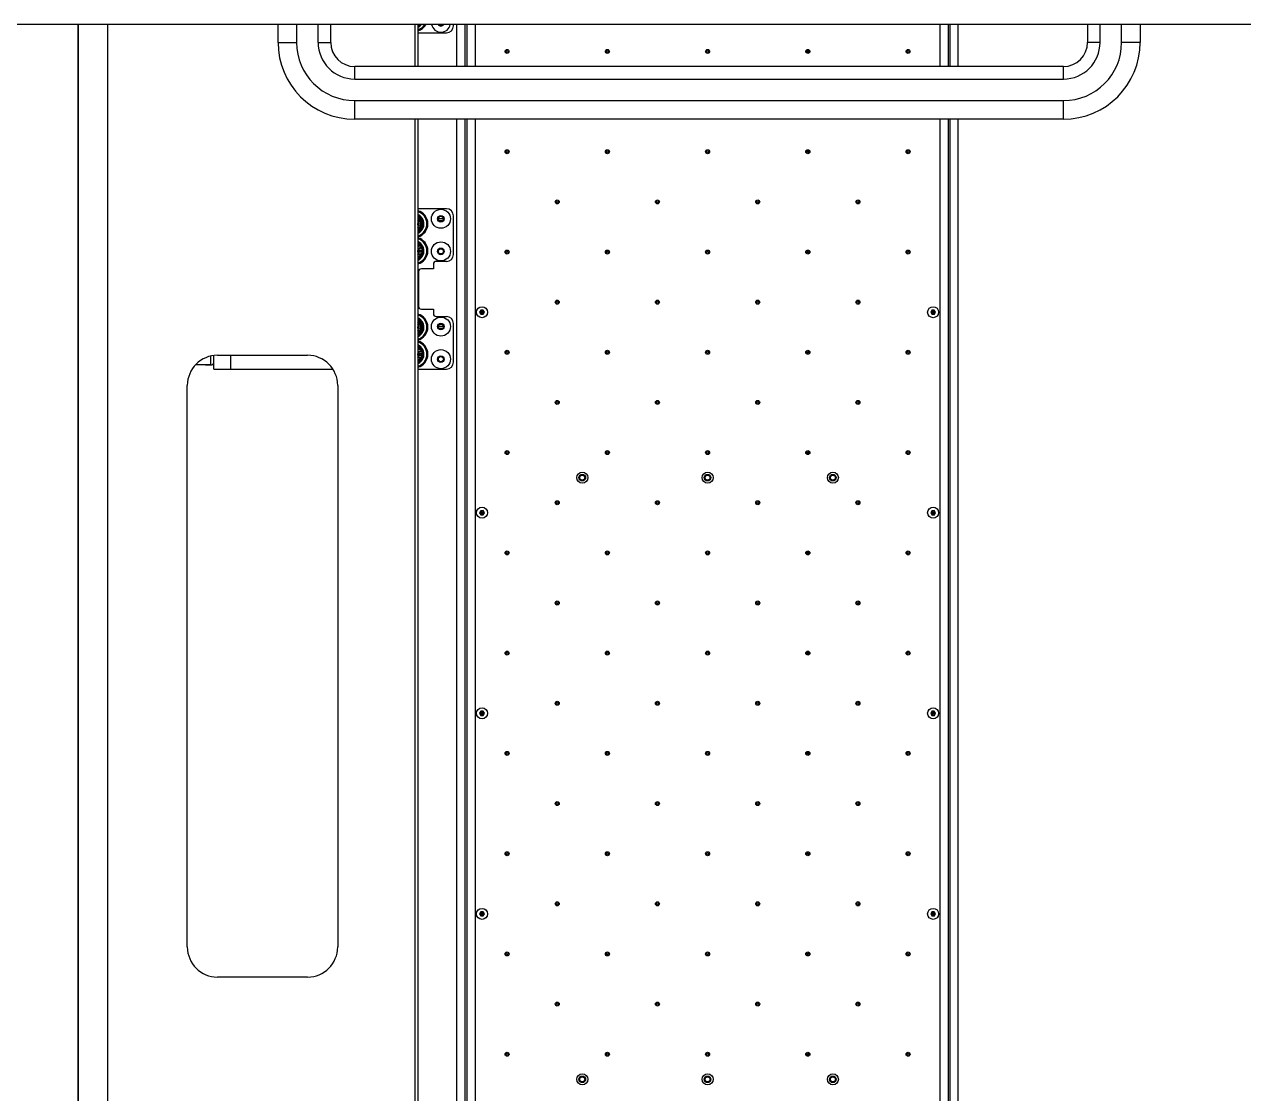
# Model space of a CAD drawing. Header units: millimetres. Extents: x 17243 to 30056, y 9468 to 18529.
# Drawn here: x 21903 to 23119, y 12400 to 13467 of the extents above; entities that cross this region are included whole.
import ezdxf

# ---------------------------------------------------------------- set-up
doc = ezdxf.new("R2010")
doc.units = ezdxf.units.MM
doc.layers.get('0').update_dxf_attribs({"lineweight": 18})

msp = doc.modelspace()

# ---------------------------------------------------------------- linework, layer by layer
at = {"color": 7, "linetype": 'Continuous', "lineweight": 25}
for p, q in [((23708.288, 13466.605), (21463.288, 13466.605)), ((21956.386, 13466.605), (21956.386, 11353.798)), ((21956.46, 11353.605), (21956.472, 13466.605)), ((21986.105, 11353.605), (21986.093, 13466.605)), ((22155.815, 13448.605), (22155.815, 13466.605)), ((22174.288, 13466.605), (22174.288, 13448.605)), ((22195.788, 13448.605), (22195.788, 13466.605)), ((22208.288, 13448.605), (22208.288, 13466.605)), ((22295.288, 13466.605), (22295.288, 13424.605)), ((22330.788, 13465.293), (22330.788, 13466.605)), ((22334.288, 13424.605), (22334.288, 13466.605)), ((22344.288, 13424.605), (22344.288, 13466.605)), ((22352.288, 13466.605), (22352.288, 13424.605)), ((22816.288, 13424.605), (22816.288, 13466.605)), ((22824.288, 13466.605), (22824.288, 13424.605)), ((22834.288, 13424.605), (22834.288, 13466.605)), ((22963.288, 13466.605), (22963.288, 13448.605)), ((22975.788, 13448.605), (22975.788, 13466.605)), ((22997.288, 13448.605), (22997.288, 13466.605)), ((23015.761, 13466.605), (23015.761, 13448.605)), ((22295.288, 13458.293), (22323.788, 13458.293)), ((22155.815, 13448.605), (22174.288, 13448.605)), ((23015.761, 13448.605), (22997.288, 13448.605)), ((22939.288, 13424.605), (22232.288, 13424.605)), ((22232.288, 13412.105), (22939.288, 13412.105)), ((22232.288, 13372.132), (22232.288, 13390.605)), ((22232.288, 13390.605), (22939.288, 13390.605)), ((22939.288, 13372.132), (22939.288, 13390.605)), ((22939.288, 13372.132), (22232.288, 13372.132)), ((22295.288, 13372.132), (22295.288, 11392.605)), ((22334.288, 11762.605), (22334.288, 13372.132)), ((22344.288, 11755.605), (22344.288, 13372.132)), ((22352.288, 13372.132), (22352.288, 11763.605)), ((22816.288, 11763.605), (22816.288, 13372.132)), ((22824.288, 13372.132), (22824.288, 11755.605)), ((22834.288, 11762.605), (22834.288, 13372.132)), ((22323.788, 13282.753), (22295.288, 13282.753)), ((22295.515, 13274.791), (22295.288, 13274.544)), ((22320.788, 13272.753), (22315.788, 13272.753)), ((22319.788, 13270.753), (22316.788, 13270.753)), ((22330.788, 13237.253), (22330.788, 13275.753)), ((22295.654, 13265.049), (22295.288, 13267.971)), ((22295.288, 13264.455), (22295.654, 13265.049)), ((22295.754, 13264.249), (22295.288, 13263.651)), ((22295.754, 13264.249), (22295.654, 13265.049)), ((22299.727, 13266.762), (22299.788, 13267.753)), ((22295.515, 13247.791), (22295.288, 13247.544)), ((22295.288, 13246.382), (22296.251, 13245.48)), ((22298.343, 13245.024), (22295.288, 13245.689)), ((22295.654, 13238.049), (22295.288, 13240.971)), ((22295.288, 13237.455), (22295.654, 13238.049)), ((22295.754, 13237.249), (22295.288, 13236.651)), ((22295.288, 13235.281), (22297.968, 13235.644)), ((22295.754, 13237.249), (22295.654, 13238.049)), ((22299.492, 13239.28), (22296.16, 13239.413)), ((22296.24, 13241.411), (22299.572, 13241.278)), ((22299.726, 13239.761), (22299.788, 13240.753)), ((22310.788, 13222.753), (22298.788, 13222.753)), ((22310.788, 13227.253), (22310.788, 13222.753)), ((22323.788, 13230.253), (22313.788, 13230.253)), ((22295.788, 13219.753), (22295.788, 13185.753)), ((22298.788, 13182.753), (22310.788, 13182.753)), ((22310.788, 13182.753), (22310.788, 13178.253)), ((22313.788, 13175.253), (22323.788, 13175.253)), ((22358.068, 13181.667), (22356.892, 13179.579)), ((22356.892, 13179.579), (22359.288, 13179.605)), ((22356.892, 13179.579), (22358.112, 13177.517)), ((22360.464, 13181.692), (22358.068, 13181.667)), ((22358.068, 13181.667), (22359.288, 13179.605)), ((22358.112, 13177.517), (22359.288, 13179.605)), ((22358.112, 13177.517), (22360.508, 13177.542)), ((22360.464, 13181.692), (22359.288, 13179.605)), ((22359.288, 13179.605), (22361.684, 13179.63)), ((22360.508, 13177.542), (22359.288, 13179.605)), ((22361.684, 13179.63), (22360.464, 13181.692)), ((22360.508, 13177.542), (22361.684, 13179.63)), ((22808.068, 13181.667), (22806.892, 13179.579)), ((22806.892, 13179.579), (22809.288, 13179.605)), ((22806.892, 13179.579), (22808.112, 13177.517)), ((22810.464, 13181.692), (22808.068, 13181.667)), ((22808.068, 13181.667), (22809.288, 13179.605)), ((22808.112, 13177.517), (22809.288, 13179.605)), ((22808.112, 13177.517), (22810.508, 13177.542)), ((22810.464, 13181.692), (22809.288, 13179.605)), ((22809.288, 13179.605), (22811.684, 13179.63)), ((22810.508, 13177.542), (22809.288, 13179.605)), ((22811.684, 13179.63), (22810.464, 13181.692)), ((22810.508, 13177.542), (22811.684, 13179.63)), ((22295.515, 13171.791), (22295.288, 13171.544)), ((22295.654, 13162.049), (22295.288, 13164.971)), ((22295.288, 13161.455), (22295.654, 13162.049)), ((22295.754, 13161.249), (22295.288, 13160.651)), ((22295.754, 13161.249), (22295.654, 13162.049)), ((22299.726, 13163.76), (22299.788, 13164.753)), ((22320.788, 13165.253), (22315.788, 13165.253)), ((22319.788, 13163.253), (22316.788, 13163.253)), ((22330.788, 13129.753), (22330.788, 13168.253)), ((22088.788, 13127.553), (22088.788, 13135.892)), ((22091.788, 13122.753), (22091.788, 13136.4)), ((22095.288, 13136.605), (22185.288, 13136.605)), ((22108.788, 13122.753), (22108.788, 13136.605)), ((22295.515, 13144.791), (22295.288, 13144.544)), ((22295.288, 13143.382), (22296.307, 13142.415)), ((22298.343, 13142.024), (22295.288, 13142.689)), ((22295.654, 13135.049), (22295.288, 13137.971)), ((22299.492, 13136.28), (22296.16, 13136.413)), ((22296.24, 13138.411), (22299.572, 13138.278)), ((22299.726, 13136.76), (22299.788, 13137.753)), ((22083.538, 13127.003), (22073.29, 13127.003)), ((22088.488, 13127.253), (22073.524, 13127.253)), ((22083.538, 13127.003), (22083.788, 13126.753)), ((22089.788, 13126.753), (22083.788, 13126.753)), ((22088.788, 13127.553), (22088.488, 13127.253)), ((22091.788, 13128.753), (22089.788, 13126.753)), ((22295.288, 13134.455), (22295.654, 13135.049)), ((22295.754, 13134.249), (22295.288, 13133.651)), ((22295.288, 13132.281), (22297.968, 13132.644)), ((22295.754, 13134.249), (22295.654, 13135.049)), ((22091.788, 13122.753), (22108.788, 13122.753)), ((22108.788, 13122.753), (22210.571, 13122.753)), ((22295.288, 13122.753), (22323.788, 13122.753)), ((22065.288, 12546.605), (22065.288, 13106.605)), ((22215.288, 13106.605), (22215.288, 12546.605)), ((22358.068, 12981.667), (22356.892, 12979.579)), ((22356.892, 12979.579), (22359.288, 12979.605)), ((22356.892, 12979.579), (22358.112, 12977.517)), ((22360.464, 12981.692), (22358.068, 12981.667)), ((22358.068, 12981.667), (22359.288, 12979.605)), ((22358.112, 12977.517), (22359.288, 12979.605)), ((22358.112, 12977.517), (22360.508, 12977.542)), ((22360.464, 12981.692), (22359.288, 12979.605)), ((22359.288, 12979.605), (22361.684, 12979.63)), ((22360.508, 12977.542), (22359.288, 12979.605)), ((22361.684, 12979.63), (22360.464, 12981.692)), ((22360.508, 12977.542), (22361.684, 12979.63)), ((22808.068, 12981.667), (22806.892, 12979.579)), ((22806.892, 12979.579), (22809.288, 12979.605)), ((22806.892, 12979.579), (22808.112, 12977.517)), ((22810.464, 12981.692), (22808.068, 12981.667)), ((22808.068, 12981.667), (22809.288, 12979.605)), ((22808.112, 12977.517), (22809.288, 12979.605)), ((22808.112, 12977.517), (22810.508, 12977.542)), ((22810.464, 12981.692), (22809.288, 12979.605)), ((22809.288, 12979.605), (22811.684, 12979.63)), ((22810.508, 12977.542), (22809.288, 12979.605)), ((22811.684, 12979.63), (22810.464, 12981.692)), ((22810.508, 12977.542), (22811.684, 12979.63)), ((22358.068, 12781.667), (22356.892, 12779.579)), ((22356.892, 12779.579), (22359.288, 12779.605)), ((22356.892, 12779.579), (22358.112, 12777.517)), ((22360.464, 12781.692), (22358.068, 12781.667)), ((22358.068, 12781.667), (22359.288, 12779.605)), ((22358.112, 12777.517), (22359.288, 12779.605)), ((22358.112, 12777.517), (22360.508, 12777.542)), ((22360.464, 12781.692), (22359.288, 12779.605)), ((22359.288, 12779.605), (22361.684, 12779.63)), ((22360.508, 12777.542), (22359.288, 12779.605)), ((22361.684, 12779.63), (22360.464, 12781.692)), ((22360.508, 12777.542), (22361.684, 12779.63)), ((22808.068, 12781.667), (22806.892, 12779.579)), ((22806.892, 12779.579), (22809.288, 12779.605)), ((22806.892, 12779.579), (22808.112, 12777.517)), ((22810.464, 12781.692), (22808.068, 12781.667)), ((22808.068, 12781.667), (22809.288, 12779.605)), ((22808.112, 12777.517), (22809.288, 12779.605)), ((22808.112, 12777.517), (22810.508, 12777.542)), ((22810.464, 12781.692), (22809.288, 12779.605)), ((22809.288, 12779.605), (22811.684, 12779.63)), ((22810.508, 12777.542), (22809.288, 12779.605)), ((22811.684, 12779.63), (22810.464, 12781.692)), ((22810.508, 12777.542), (22811.684, 12779.63)), ((22358.068, 12581.667), (22356.892, 12579.579)), ((22356.892, 12579.579), (22359.288, 12579.605)), ((22356.892, 12579.579), (22358.112, 12577.517)), ((22360.464, 12581.692), (22358.068, 12581.667)), ((22358.068, 12581.667), (22359.288, 12579.605)), ((22358.112, 12577.517), (22359.288, 12579.605)), ((22358.112, 12577.517), (22360.508, 12577.542)), ((22360.464, 12581.692), (22359.288, 12579.605)), ((22359.288, 12579.605), (22361.684, 12579.63)), ((22360.508, 12577.542), (22359.288, 12579.605)), ((22361.684, 12579.63), (22360.464, 12581.692)), ((22360.508, 12577.542), (22361.684, 12579.63)), ((22808.068, 12581.667), (22806.892, 12579.579)), ((22806.892, 12579.579), (22809.288, 12579.605)), ((22806.892, 12579.579), (22808.112, 12577.517)), ((22810.464, 12581.692), (22808.068, 12581.667)), ((22808.068, 12581.667), (22809.288, 12579.605)), ((22808.112, 12577.517), (22809.288, 12579.605)), ((22808.112, 12577.517), (22810.508, 12577.542)), ((22810.464, 12581.692), (22809.288, 12579.605)), ((22809.288, 12579.605), (22811.684, 12579.63)), ((22810.508, 12577.542), (22809.288, 12579.605)), ((22811.684, 12579.63), (22810.464, 12581.692)), ((22810.508, 12577.542), (22811.684, 12579.63)), ((22185.288, 12516.605), (22095.288, 12516.605))]:
    msp.add_line(p, q, dxfattribs=at)
at = {"color": 8, "linetype": 'Continuous', "lineweight": 25}
for p, q in [((22292.288, 13466.605), (22292.288, 13424.605)), ((22342.288, 13424.605), (22342.288, 13466.605)), ((22826.288, 13424.605), (22826.288, 13466.605)), ((22195.788, 13448.605), (22208.288, 13448.605)), ((22483.803, 13438.73), (22483.803, 13440.479)), ((22684.773, 13438.73), (22684.773, 13440.479)), ((22975.788, 13448.605), (22963.288, 13448.605)), ((22232.288, 13412.105), (22232.288, 13424.605)), ((22939.288, 13412.105), (22939.288, 13424.605)), ((22292.288, 13372.132), (22292.288, 11392.605)), ((22342.288, 11762.605), (22342.288, 13372.132)), ((22826.288, 11762.605), (22826.288, 13372.132)), ((22483.803, 13338.73), (22483.803, 13340.479)), ((22684.773, 13338.73), (22684.773, 13340.479)), ((22296.962, 13239.336), (22296.999, 13241.381)), ((22483.803, 13238.73), (22483.803, 13240.479)), ((22684.773, 13238.73), (22684.773, 13240.479)), ((22296.962, 13136.336), (22296.999, 13138.381)), ((22483.803, 13138.73), (22483.803, 13140.479)), ((22684.773, 13138.73), (22684.773, 13140.479)), ((22483.803, 13038.73), (22483.803, 13040.479)), ((22684.773, 13038.73), (22684.773, 13040.479)), ((22483.803, 12938.73), (22483.803, 12940.479)), ((22684.773, 12938.73), (22684.773, 12940.479)), ((22483.803, 12838.73), (22483.803, 12840.479)), ((22684.773, 12838.73), (22684.773, 12840.479)), ((22483.803, 12738.73), (22483.803, 12740.479)), ((22684.773, 12738.73), (22684.773, 12740.479)), ((22483.803, 12638.73), (22483.803, 12640.479)), ((22684.773, 12638.73), (22684.773, 12640.479)), ((22483.803, 12538.73), (22483.803, 12540.479)), ((22684.773, 12538.73), (22684.773, 12540.479)), ((22483.803, 12438.73), (22483.803, 12440.479)), ((22684.773, 12438.73), (22684.773, 12440.479))]:
    msp.add_line(p, q, dxfattribs=at)
at = {"color": 7, "linetype": 'Continuous', "lineweight": 25}
for points in [[(22295.639, 13274.765), (22295.535, 13274.821), (22295.288, 13274.946)], [(22295.288, 13274.946), (22295.421, 13274.88), (22295.638, 13274.765)], [(22295.288, 13274.935), (22295.309, 13274.922), (22295.515, 13274.791)], [(22298.69, 13271.387), (22297.921, 13272.572), (22297.352, 13273.219)], [(22298.933, 13271.351), (22298.157, 13272.594), (22297.435, 13273.419)], [(22297.435, 13273.419), (22298.078, 13272.696), (22298.934, 13271.35)], [(22299.544, 13266.92), (22299.587, 13267.878), (22299.43, 13269.315)], [(22299.595, 13269.499), (22299.787, 13267.882), (22299.727, 13266.764)], [(22299.788, 13267.753), (22299.601, 13269.472), (22299.595, 13269.498)], [(22298.193, 13263.3), (22298.919, 13264.592), (22298.986, 13264.749)], [(22295.638, 13247.765), (22295.535, 13247.821), (22295.288, 13247.946)], [(22295.288, 13247.946), (22295.421, 13247.88), (22295.638, 13247.765)], [(22295.288, 13247.935), (22295.309, 13247.922), (22295.515, 13247.791)], [(22298.31, 13245.031), (22297.921, 13245.572), (22297.352, 13246.219)], [(22298.935, 13244.347), (22298.157, 13245.594), (22297.435, 13246.419)], [(22297.435, 13246.419), (22298.078, 13245.696), (22298.932, 13244.354)], [(22295.288, 13243.802), (22295.861, 13242.771), (22296.24, 13241.411)], [(22295.763, 13235.279), (22295.448, 13235.003), (22295.288, 13234.874)], [(22296.16, 13239.413), (22295.674, 13238.088), (22295.654, 13238.049)], [(22296.668, 13239.397), (22296.748, 13239.869), (22296.749, 13241.373)], [(22297.609, 13238.008), (22297.428, 13237.578), (22296.933, 13236.675)], [(22297.23, 13244.076), (22297.316, 13243.912), (22297.796, 13242.7)], [(22298.061, 13241.339), (22298.095, 13240.758), (22297.981, 13239.34)], [(22298.616, 13236.584), (22299.049, 13237.393), (22299.223, 13237.8)], [(22299.222, 13237.796), (22299.102, 13237.511), (22298.644, 13236.629)], [(22299.543, 13239.919), (22299.587, 13240.878), (22299.57, 13241.278)], [(22299.788, 13240.753), (22299.601, 13242.472), (22299.594, 13242.503)], [(22299.596, 13242.495), (22299.787, 13240.882), (22299.727, 13239.765)], [(22295.638, 13171.765), (22295.535, 13171.821), (22295.18, 13171.998)], [(22295.288, 13171.946), (22295.421, 13171.88), (22295.638, 13171.765)], [(22295.288, 13171.935), (22295.309, 13171.922), (22295.515, 13171.791)], [(22298.69, 13168.387), (22297.921, 13169.572), (22297.352, 13170.219)], [(22298.932, 13168.354), (22298.157, 13169.594), (22297.435, 13170.419)], [(22297.435, 13170.419), (22298.078, 13169.696), (22298.931, 13168.354)], [(22298.299, 13160.458), (22298.919, 13161.592), (22298.988, 13161.751)], [(22299.543, 13163.917), (22299.587, 13164.878), (22299.43, 13166.316)], [(22299.788, 13164.753), (22299.601, 13166.472), (22299.596, 13166.495)], [(22299.596, 13166.494), (22299.787, 13164.882), (22299.727, 13163.764)], [(22295.638, 13144.765), (22295.535, 13144.821), (22295.205, 13144.986)], [(22295.216, 13144.981), (22295.421, 13144.88), (22295.639, 13144.765)], [(22295.288, 13144.935), (22295.309, 13144.922), (22295.515, 13144.791)], [(22295.288, 13140.802), (22295.861, 13139.771), (22296.24, 13138.411)], [(22296.16, 13136.413), (22295.674, 13135.088), (22295.654, 13135.049)], [(22296.668, 13136.397), (22296.748, 13136.869), (22296.749, 13138.373)], [(22297.229, 13141.078), (22297.316, 13140.912), (22297.797, 13139.697)], [(22298.31, 13142.031), (22297.921, 13142.572), (22297.352, 13143.219)], [(22298.932, 13141.353), (22298.157, 13142.594), (22297.435, 13143.419)], [(22297.435, 13143.419), (22298.078, 13142.696), (22298.932, 13141.353)], [(22298.061, 13138.339), (22298.095, 13137.758), (22297.981, 13136.34)], [(22299.543, 13136.918), (22299.587, 13137.878), (22299.57, 13138.278)], [(22299.596, 13139.496), (22299.787, 13137.882), (22299.727, 13136.766)], [(22299.788, 13137.753), (22299.601, 13139.472), (22299.596, 13139.495)], [(22295.762, 13132.278), (22295.448, 13132.003), (22295.288, 13131.874)], [(22297.61, 13135.011), (22297.428, 13134.578), (22296.931, 13133.672)], [(22299.221, 13134.795), (22299.102, 13134.511), (22298.518, 13133.427)], [(22298.592, 13133.545), (22299.049, 13134.393), (22299.224, 13134.801)]]:
    msp.add_lwpolyline(points, dxfattribs=at)
for centre, radius in [((22384.288, 13439.605), 2), ((22384.288, 13439.605), 1), ((22484.288, 13439.605), 2), ((22484.288, 13439.605), 1), ((22584.288, 13439.605), 2), ((22584.288, 13439.605), 1), ((22684.288, 13439.605), 2), ((22684.288, 13439.605), 1), ((22784.288, 13439.605), 2), ((22784.288, 13439.605), 1), ((22384.288, 13339.605), 2), ((22384.288, 13339.605), 1), ((22484.288, 13339.605), 2), ((22484.288, 13339.605), 1), ((22584.288, 13339.605), 2), ((22584.288, 13339.605), 1), ((22684.288, 13339.605), 2), ((22684.288, 13339.605), 1), ((22784.288, 13339.605), 2), ((22784.288, 13339.605), 1), ((22318.288, 13272.753), 9.5), ((22434.288, 13289.605), 2), ((22434.288, 13289.605), 1), ((22534.288, 13289.605), 2), ((22534.288, 13289.605), 1), ((22634.288, 13289.605), 2), ((22634.288, 13289.605), 1), ((22734.288, 13289.605), 2), ((22734.288, 13289.605), 1), ((22318.288, 13272.753), 3.3), ((22318.288, 13272.753), 2.5), ((22318.288, 13240.253), 9.5), ((22297.216, 13237.369), 0.75), ((22297.456, 13243.364), 0.75), ((22318.288, 13240.253), 3.3), ((22318.288, 13240.253), 2.5), ((22384.288, 13239.605), 2), ((22384.288, 13239.605), 1), ((22484.288, 13239.605), 2), ((22484.288, 13239.605), 1), ((22584.288, 13239.605), 2), ((22584.288, 13239.605), 1), ((22684.288, 13239.605), 2), ((22684.288, 13239.605), 1), ((22784.288, 13239.605), 2), ((22784.288, 13239.605), 1), ((22359.288, 13179.605), 5.5), ((22434.288, 13189.605), 2), ((22434.288, 13189.605), 1), ((22534.288, 13189.605), 2), ((22534.288, 13189.605), 1), ((22634.288, 13189.605), 2), ((22634.288, 13189.605), 1), ((22734.288, 13189.605), 2), ((22734.288, 13189.605), 1), ((22809.288, 13179.605), 5.5), ((22318.288, 13165.253), 9.5), ((22318.288, 13165.253), 3.3), ((22318.288, 13165.253), 2.5), ((22297.456, 13140.364), 0.75), ((22318.288, 13132.753), 9.5), ((22318.288, 13132.753), 3.3), ((22384.288, 13139.605), 2), ((22384.288, 13139.605), 1), ((22484.288, 13139.605), 2), ((22484.288, 13139.605), 1), ((22584.288, 13139.605), 2), ((22584.288, 13139.605), 1), ((22684.288, 13139.605), 2), ((22684.288, 13139.605), 1), ((22784.288, 13139.605), 2), ((22784.288, 13139.605), 1), ((22297.216, 13134.369), 0.75), ((22318.288, 13132.753), 2.5), ((22434.288, 13089.605), 2), ((22434.288, 13089.605), 1), ((22534.288, 13089.605), 2), ((22534.288, 13089.605), 1), ((22634.288, 13089.605), 2), ((22634.288, 13089.605), 1), ((22734.288, 13089.605), 2), ((22734.288, 13089.605), 1), ((22384.288, 13039.605), 2), ((22384.288, 13039.605), 1), ((22484.288, 13039.605), 2), ((22484.288, 13039.605), 1), ((22584.288, 13039.605), 2), ((22584.288, 13039.605), 1), ((22684.288, 13039.605), 2), ((22684.288, 13039.605), 1), ((22784.288, 13039.605), 2), ((22784.288, 13039.605), 1), ((22459.288, 13014.605), 5.5), ((22459.288, 13014.605), 3.3), ((22459.288, 13014.605), 2.5), ((22584.288, 13014.605), 5.5), ((22584.288, 13014.605), 3.3), ((22584.288, 13014.605), 2.5), ((22709.288, 13014.605), 5.5), ((22709.288, 13014.605), 3.3), ((22709.288, 13014.605), 2.5), ((22434.288, 12989.605), 2), ((22434.288, 12989.605), 1), ((22534.288, 12989.605), 2), ((22534.288, 12989.605), 1), ((22634.288, 12989.605), 2), ((22634.288, 12989.605), 1), ((22734.288, 12989.605), 2), ((22734.288, 12989.605), 1), ((22359.288, 12979.605), 5.5), ((22809.288, 12979.605), 5.5), ((22384.288, 12939.605), 2), ((22484.288, 12939.605), 2), ((22584.288, 12939.605), 2), ((22684.288, 12939.605), 2), ((22784.288, 12939.605), 2), ((22384.288, 12939.605), 1), ((22484.288, 12939.605), 1), ((22584.288, 12939.605), 1), ((22684.288, 12939.605), 1), ((22784.288, 12939.605), 1), ((22434.288, 12889.605), 2), ((22434.288, 12889.605), 1), ((22534.288, 12889.605), 2), ((22534.288, 12889.605), 1), ((22634.288, 12889.605), 2), ((22634.288, 12889.605), 1), ((22734.288, 12889.605), 2), ((22734.288, 12889.605), 1), ((22384.288, 12839.605), 2), ((22384.288, 12839.605), 1), ((22484.288, 12839.605), 2), ((22484.288, 12839.605), 1), ((22584.288, 12839.605), 2), ((22584.288, 12839.605), 1), ((22684.288, 12839.605), 2), ((22684.288, 12839.605), 1), ((22784.288, 12839.605), 2), ((22784.288, 12839.605), 1), ((22359.288, 12779.605), 5.5), ((22434.288, 12789.605), 2), ((22434.288, 12789.605), 1), ((22534.288, 12789.605), 2), ((22534.288, 12789.605), 1), ((22634.288, 12789.605), 2), ((22634.288, 12789.605), 1), ((22734.288, 12789.605), 2), ((22734.288, 12789.605), 1), ((22809.288, 12779.605), 5.5), ((22384.288, 12739.605), 2), ((22384.288, 12739.605), 1), ((22484.288, 12739.605), 2), ((22484.288, 12739.605), 1), ((22584.288, 12739.605), 2), ((22584.288, 12739.605), 1), ((22684.288, 12739.605), 2), ((22684.288, 12739.605), 1), ((22784.288, 12739.605), 2), ((22784.288, 12739.605), 1), ((22434.288, 12689.605), 2), ((22434.288, 12689.605), 1), ((22534.288, 12689.605), 2), ((22534.288, 12689.605), 1), ((22634.288, 12689.605), 2), ((22634.288, 12689.605), 1), ((22734.288, 12689.605), 2), ((22734.288, 12689.605), 1), ((22384.288, 12639.605), 2), ((22384.288, 12639.605), 1), ((22484.288, 12639.605), 2), ((22484.288, 12639.605), 1), ((22584.288, 12639.605), 2), ((22584.288, 12639.605), 1), ((22684.288, 12639.605), 2), ((22684.288, 12639.605), 1), ((22784.288, 12639.605), 2), ((22784.288, 12639.605), 1), ((22434.288, 12589.605), 2), ((22434.288, 12589.605), 1), ((22534.288, 12589.605), 2), ((22534.288, 12589.605), 1), ((22634.288, 12589.605), 2), ((22634.288, 12589.605), 1), ((22734.288, 12589.605), 2), ((22734.288, 12589.605), 1), ((22359.288, 12579.605), 5.5), ((22809.288, 12579.605), 5.5), ((22384.288, 12539.605), 2), ((22384.288, 12539.605), 1), ((22484.288, 12539.605), 2), ((22484.288, 12539.605), 1), ((22584.288, 12539.605), 2), ((22584.288, 12539.605), 1), ((22684.288, 12539.605), 2), ((22684.288, 12539.605), 1), ((22784.288, 12539.605), 2), ((22784.288, 12539.605), 1), ((22434.288, 12489.605), 2), ((22534.288, 12489.605), 2), ((22634.288, 12489.605), 2), ((22734.288, 12489.605), 2), ((22434.288, 12489.605), 1), ((22534.288, 12489.605), 1), ((22634.288, 12489.605), 1), ((22734.288, 12489.605), 1), ((22384.288, 12439.605), 2), ((22384.288, 12439.605), 1), ((22484.288, 12439.605), 2), ((22484.288, 12439.605), 1), ((22584.288, 12439.605), 2), ((22584.288, 12439.605), 1), ((22684.288, 12439.605), 2), ((22684.288, 12439.605), 1), ((22784.288, 12439.605), 2), ((22784.288, 12439.605), 1), ((22459.288, 12414.605), 5.5), ((22459.288, 12414.605), 3.3), ((22584.288, 12414.605), 5.5), ((22584.288, 12414.605), 3.3), ((22709.288, 12414.605), 5.5), ((22709.288, 12414.605), 3.3), ((22459.288, 12414.605), 2.5), ((22584.288, 12414.605), 2.5), ((22709.288, 12414.605), 2.5)]:
    msp.add_circle(centre, radius, dxfattribs=at)
for centre, radius, start, end in [((22291.788, 13473.293), 13.5, 285.026114, 330.301867), ((22291.788, 13473.293), 12.5, 286.260205, 327.651694), ((22290.796, 13473.169), 9.2, 299.228218, 314.47995), ((22290.796, 13473.169), 10.5, 295.330218, 321.306206), ((22290.796, 13473.169), 8.577, 301.583009, 309.701234), ((22296.942, 13467.665), 1.19, 243.012366, 278.708395), ((22318.288, 13468.293), 9.5, 190.2368, 349.7632), ((22318.288, 13468.293), 3.3, 210.771068, 329.228932), ((22318.288, 13468.293), 2.5, 222.479313, 317.520687), ((22323.788, 13465.293), 7, 270, 0), ((22232.288, 13448.605), 76.473, 180, 270), ((22232.288, 13448.605), 58, 180, 270), ((22232.288, 13448.605), 36.5, 180, 270), ((22232.288, 13448.605), 24, 180, 270), ((22939.288, 13448.605), 24, 270, 0), ((22939.288, 13448.605), 36.5, 270, 0), ((22939.288, 13448.605), 58, 270, 0), ((22939.288, 13448.605), 76.473, 270, 0), ((22323.788, 13275.753), 7, 0, 90), ((22291.788, 13267.753), 13.5, 285.026114, 74.973886), ((22291.788, 13267.753), 12.5, 286.260205, 73.739795), ((22290.796, 13267.628), 10.5, 348.158926, 64.669782), ((22290.796, 13267.628), 9.2, 348.158926, 60.771782), ((22290.796, 13267.628), 7.3, 348.158926, 52.020567), ((22290.987, 13267.243), 6.8, 309.232699, 50.767301), ((22290.796, 13267.628), 5.5, 332.034848, 35.236732), ((22296.299, 13273.775), 1.191, 87.645451, 125.900618), ((22296.299, 13273.775), 1.191, 262.652306, 298.147769), ((22290.796, 13267.628), 7.923, 26.95984, 39.358011), ((22296.299, 13273.775), 1.191, 330.437817, 8.672659), ((22290.796, 13267.628), 8.577, 26.616617, 39.701234), ((22298.635, 13270.199), 1.191, 128.22671, 163.65735), ((22298.635, 13270.199), 1.191, 232.660498, 268.147769), ((22298.635, 13270.199), 1.19, 57.667392, 95.900618), ((22298.635, 13270.199), 1.19, 300.437817, 338.650471), ((22290.796, 13267.628), 7.3, 307.979433, 348.158926), ((22290.796, 13267.628), 9.2, 299.228218, 348.158926), ((22290.796, 13267.628), 10.5, 295.330218, 348.158926), ((22290.796, 13267.628), 7.923, 304.542539, 309.358011), ((22290.796, 13267.628), 8.577, 301.583009, 309.701234), ((22296.942, 13262.125), 1.191, 172.672574, 208.147769), ((22296.942, 13262.125), 1.19, 240.437817, 278.7095), ((22296.942, 13262.125), 1.191, 68.22671, 103.654979), ((22290.796, 13267.628), 7.923, 326.95984, 339.358011), ((22298.87, 13265.935), 1.19, 202.65047, 238.147769), ((22296.942, 13262.125), 1.191, 357.625838, 35.900618), ((22290.796, 13267.628), 8.577, 326.616617, 339.701234), ((22291.788, 13267.753), 8, 320.792897, 338.330318), ((22291.788, 13267.753), 8, 320.793082, 338.32112), ((22298.87, 13265.935), 1.191, 98.22671, 133.667383), ((22290.796, 13267.628), 7.923, 356.95984, 9.358011), ((22298.87, 13265.935), 1.19, 270.437817, 308.651208), ((22290.796, 13267.628), 8.577, 356.616617, 9.701234), ((22298.87, 13265.935), 1.191, 27.666655, 65.900618), ((22291.788, 13240.753), 13.5, 285.026114, 74.973886), ((22291.788, 13240.753), 12.5, 286.260205, 73.739795), ((22290.796, 13240.628), 10.5, 348.158926, 64.669782), ((22290.796, 13240.628), 9.2, 348.158926, 60.771782), ((22296.299, 13246.775), 1.19, 87.645195, 125.900618), ((22296.299, 13246.775), 1.191, 262.652137, 298.147769), ((22290.796, 13240.628), 7.923, 35.857845, 39.358011), ((22296.299, 13246.775), 1.191, 330.437817, 8.672922), ((22290.796, 13240.628), 8.577, 31.182499, 39.701234), ((22298.3, 13244.828), 0.2, 29.234573, 77.709309), ((22290.796, 13240.628), 8.8, 4.234288, 29.234573), ((22290.796, 13240.628), 9.2, 299.228218, 348.158926), ((22290.796, 13240.628), 10.5, 295.330218, 348.158926), ((22290.796, 13240.628), 7.923, 304.542539, 309.358011), ((22290.796, 13240.628), 8.577, 301.583009, 309.701234), ((22296.942, 13235.125), 1.191, 172.670389, 208.147769), ((22296.942, 13235.125), 1.19, 240.437817, 278.710195), ((22298.635, 13243.199), 1.191, 132.84933, 163.660473), ((22290.796, 13240.628), 7.923, 331.578613, 334.591365), ((22296.942, 13235.125), 1.191, 357.661327, 35.900618), ((22297.941, 13235.842), 0.2, 277.709309, 326.184045), ((22298.87, 13238.935), 1.191, 98.22671, 133.670065), ((22290.796, 13240.628), 8.8, 326.184045, 351.18433), ((22290.796, 13240.628), 7.923, 356.95984, 4.960581), ((22298.635, 13243.199), 1.19, 57.624198, 84.238895), ((22298.87, 13238.935), 1.191, 282.066559, 308.673915), ((22290.796, 13240.628), 8.577, 356.616617, 4.404398), ((22298.87, 13238.935), 1.19, 27.643936, 65.900618), ((22298.635, 13243.199), 1.19, 311.932056, 338.693642), ((22323.788, 13237.253), 7, 270, 0), ((22298.788, 13219.753), 3, 90, 180), ((22313.788, 13227.253), 3, 90, 180), ((22298.788, 13185.753), 3, 180, 270), ((22291.788, 13164.753), 13.5, 285.026114, 74.973886), ((22291.788, 13164.753), 12.5, 286.260205, 73.739795), ((22290.796, 13164.628), 10.5, 348.158926, 64.669782), ((22290.796, 13164.628), 9.2, 348.158926, 60.771782), ((22296.299, 13170.775), 1.191, 87.645175, 125.900618), ((22313.788, 13178.253), 3, 180, 270), ((22323.788, 13168.253), 7, 360, 90), ((22290.796, 13164.628), 7.3, 348.158926, 52.020567), ((22290.987, 13164.243), 6.8, 309.232699, 50.767301), ((22290.796, 13164.628), 5.5, 332.034848, 35.236732), ((22290.796, 13164.628), 7.3, 307.979433, 348.158926), ((22290.796, 13164.628), 9.2, 299.228218, 348.158926), ((22290.796, 13164.628), 10.5, 295.330218, 348.158926), ((22296.299, 13170.775), 1.191, 262.652259, 298.147769), ((22296.942, 13159.125), 1.191, 68.22671, 103.659121), ((22290.796, 13164.628), 7.923, 26.95984, 39.358011), ((22296.299, 13170.775), 1.191, 330.437817, 8.672104), ((22290.796, 13164.628), 8.577, 26.616617, 39.701234), ((22290.796, 13164.628), 7.923, 326.95984, 339.358011), ((22298.635, 13167.199), 1.191, 128.22671, 163.653554), ((22298.87, 13162.935), 1.191, 202.67413, 238.147769), ((22296.942, 13159.125), 1.191, 357.627658, 35.900618), ((22298.635, 13167.199), 1.191, 232.664292, 268.147769), ((22290.796, 13164.628), 8.577, 326.616617, 339.701234), ((22291.788, 13164.753), 8, 320.792605, 338.350078), ((22291.788, 13164.753), 8, 320.792605, 338.320397), ((22298.87, 13162.935), 1.191, 98.22671, 133.643711), ((22298.635, 13167.199), 1.191, 57.655548, 95.900618), ((22290.796, 13164.628), 7.923, 356.95984, 9.358011), ((22298.87, 13162.935), 1.191, 270.437817, 308.681634), ((22298.635, 13167.199), 1.19, 300.437817, 338.662309), ((22290.796, 13164.628), 8.577, 356.616617, 9.701234), ((22298.87, 13162.935), 1.19, 27.636212, 65.900618), ((22290.796, 13164.628), 7.923, 304.542539, 309.358011), ((22290.796, 13164.628), 8.577, 301.583009, 309.701234), ((22291.788, 13137.753), 13.5, 285.026114, 74.973886), ((22291.788, 13137.753), 12.5, 286.260205, 73.739795), ((22296.942, 13159.125), 1.19, 172.697673, 208.147769), ((22296.942, 13159.125), 1.19, 240.437817, 278.690425), ((22095.288, 13106.605), 30, 90, 180), ((22185.288, 13106.605), 30, 0, 90), ((22290.796, 13137.628), 10.5, 348.158926, 64.669782), ((22290.796, 13137.628), 9.2, 348.158926, 60.771782), ((22290.796, 13137.628), 9.2, 299.228218, 348.158926), ((22290.796, 13137.628), 10.5, 295.330218, 348.158926), ((22296.299, 13143.775), 1.191, 87.644934, 125.900618), ((22296.299, 13143.775), 1.19, 252.994571, 298.147769), ((22290.796, 13137.628), 7.923, 35.857845, 39.358011), ((22296.299, 13143.775), 1.191, 330.437817, 8.672936), ((22290.796, 13137.628), 8.577, 31.182499, 39.701234), ((22298.635, 13140.199), 1.191, 130.525959, 163.660327), ((22298.87, 13135.935), 1.19, 98.22671, 133.663609), ((22290.796, 13137.628), 8.8, 326.184045, 351.18433), ((22298.3, 13141.828), 0.2, 29.234573, 77.709309), ((22290.796, 13137.628), 8.8, 4.234288, 29.234573), ((22290.796, 13137.628), 7.923, 356.95984, 4.960581), ((22298.635, 13140.199), 1.19, 57.646087, 84.253024), ((22290.796, 13137.628), 8.577, 356.616617, 4.404398), ((22298.87, 13135.935), 1.19, 27.653616, 65.900618), ((22298.635, 13140.199), 1.19, 311.918852, 338.671764), ((22290.796, 13137.628), 7.923, 304.542539, 309.358011), ((22290.796, 13137.628), 8.577, 301.583009, 309.701234), ((22296.942, 13132.125), 1.191, 172.662289, 208.147769), ((22296.942, 13132.125), 1.191, 240.437817, 278.688823), ((22290.796, 13137.628), 7.923, 331.577973, 334.592005), ((22297.941, 13132.842), 0.2, 277.709309, 326.184045), ((22296.942, 13132.125), 1.19, 357.611471, 21.187908), ((22298.87, 13135.935), 1.191, 282.047696, 308.66424), ((22323.788, 13129.753), 7, 270, 360), ((22095.288, 12546.605), 30, 180, 270), ((22185.288, 12546.605), 30, 270, 0)]:
    msp.add_arc(centre, radius, start, end, dxfattribs=at)
at = {"color": 8, "linetype": 'Continuous', "lineweight": 25}
for points, knots in [([(22298.537, 13466.605), (22298.365, 13466.384), (22297.762, 13465.61), (22296.655, 13464.726), (22295.656, 13464.246), (22295.288, 13464.07)], [0, 0, 0, 0, 0.84102603, 2.94562383, 4.16996489, 4.16996489, 4.16996489, 4.16996489]), ([(22295.288, 13276.737), (22295.671, 13276.55), (22296.672, 13276.061), (22298.066, 13274.869), (22299.397, 13273.25), (22300.359, 13271.378), (22300.905, 13269.396), (22301.07, 13267.419), (22300.874, 13266.151), (22300.779, 13265.535)], [0, 0, 0, 0, 1.27816054, 3.33813711, 5.44182933, 7.54552155, 9.60549812, 11.58325167, 13.44923362, 13.44923362, 13.44923362, 13.44923362]), ([(22300.779, 13265.535), (22300.619, 13264.933), (22300.289, 13263.694), (22299.345, 13261.946), (22298.042, 13260.364), (22296.66, 13259.181), (22295.657, 13258.705), (22295.288, 13258.53)], [0, 0, 0, 0, 1.86592676, 3.84362181, 5.90353744, 8.00716744, 9.23094548, 9.23094548, 9.23094548, 9.23094548]), ([(22295.288, 13249.737), (22295.671, 13249.55), (22296.672, 13249.061), (22298.066, 13247.869), (22299.397, 13246.25), (22300.359, 13244.378), (22300.905, 13242.396), (22301.07, 13240.419), (22300.874, 13239.151), (22300.779, 13238.535)], [0, 0, 0, 0, 1.27816054, 3.33813711, 5.44182933, 7.54552155, 9.60549812, 11.58325167, 13.44923362, 13.44923362, 13.44923362, 13.44923362]), ([(22300.779, 13238.535), (22300.619, 13237.933), (22300.289, 13236.694), (22299.345, 13234.946), (22298.042, 13233.364), (22296.66, 13232.181), (22295.657, 13231.705), (22295.288, 13231.53)], [0, 0, 0, 0, 1.86592676, 3.84362181, 5.90353744, 8.00716744, 9.23094548, 9.23094548, 9.23094548, 9.23094548]), ([(22295.288, 13173.737), (22295.671, 13173.55), (22296.672, 13173.061), (22298.066, 13171.869), (22299.397, 13170.25), (22300.359, 13168.378), (22300.905, 13166.396), (22301.07, 13164.419), (22300.874, 13163.151), (22300.779, 13162.535)], [0, 0, 0, 0, 1.27816054, 3.33813711, 5.44182933, 7.54552155, 9.60549812, 11.58325167, 13.44923362, 13.44923362, 13.44923362, 13.44923362]), ([(22300.779, 13162.535), (22300.619, 13161.933), (22300.289, 13160.694), (22299.345, 13158.946), (22298.042, 13157.364), (22296.66, 13156.181), (22295.657, 13155.705), (22295.288, 13155.53)], [0, 0, 0, 0, 1.86592676, 3.84362181, 5.90353744, 8.00716744, 9.23094548, 9.23094548, 9.23094548, 9.23094548]), ([(22295.288, 13146.737), (22295.671, 13146.55), (22296.672, 13146.061), (22298.066, 13144.869), (22299.397, 13143.25), (22300.359, 13141.378), (22300.905, 13139.396), (22301.07, 13137.419), (22300.874, 13136.151), (22300.779, 13135.535)], [0, 0, 0, 0, 1.27816054, 3.33813711, 5.44182933, 7.54552155, 9.60549812, 11.58325167, 13.44923362, 13.44923362, 13.44923362, 13.44923362]), ([(22300.779, 13135.535), (22300.619, 13134.933), (22300.289, 13133.694), (22299.345, 13131.946), (22298.042, 13130.364), (22296.66, 13129.181), (22295.657, 13128.705), (22295.288, 13128.53)], [0, 0, 0, 0, 1.86592676, 3.84362181, 5.90353744, 8.00716744, 9.23094548, 9.23094548, 9.23094548, 9.23094548])]:
    msp.add_open_spline(points, degree=3, knots=knots, dxfattribs=at)
at = {"color": 7, "linetype": 'Continuous', "lineweight": 25}
for points, knots in [([(22295.288, 13274.153), (22295.346, 13274.113), (22295.474, 13274.025), (22295.762, 13273.806), (22296.08, 13273.537), (22296.381, 13273.252), (22296.633, 13272.988), (22296.82, 13272.775), (22296.898, 13272.682), (22296.919, 13272.655), (22296.922, 13272.653)], [0, 0, 0, 0, 0.26787443, 0.59360873, 0.91676234, 1.23043539, 1.54396643, 1.86115479, 2.18585529, 2.22558889, 2.22558889, 2.22558889, 2.22558889]), ([(22295.515, 13274.791), (22295.552, 13274.766), (22295.625, 13274.718), (22295.865, 13274.55), (22296.172, 13274.317), (22296.513, 13274.028), (22296.839, 13273.72), (22297.108, 13273.44), (22297.309, 13273.211), (22297.366, 13273.142), (22297.395, 13273.107)], [0, 0, 0, 0, 0.30780601, 0.61545551, 0.92681612, 1.26611055, 1.58381117, 1.90155932, 2.21783325, 2.532244, 2.532244, 2.532244, 2.532244]), ([(22296.922, 13272.653), (22297.042, 13272.734), (22297.228, 13272.859), (22297.352, 13273.043), (22297.395, 13273.107)], [0, 0, 0, 0, 0.431456696, 0.662626736, 0.662626736, 0.662626736, 0.662626736]), ([(22298.464, 13271.471), (22298.322, 13271.439), (22298.104, 13271.391), (22297.921, 13271.264), (22297.857, 13271.22)], [0, 0, 0, 0, 0.431456696, 0.662626736, 0.662626736, 0.662626736, 0.662626736]), ([(22297.857, 13271.22), (22297.877, 13271.182), (22297.916, 13271.106), (22298.04, 13270.842), (22298.184, 13270.498), (22298.326, 13270.102), (22298.445, 13269.706), (22298.531, 13269.351), (22298.587, 13269.073), (22298.607, 13268.954), (22298.612, 13268.92), (22298.613, 13268.917)], [0, 0, 0, 0, 0.30653908, 0.61321741, 0.91614425, 1.2166711, 1.50838121, 1.79995925, 2.09493853, 2.39690396, 2.43385546, 2.43385546, 2.43385546, 2.43385546]), ([(22298.464, 13271.471), (22298.484, 13271.432), (22298.523, 13271.354), (22298.647, 13271.088), (22298.796, 13270.733), (22298.947, 13270.312), (22299.075, 13269.882), (22299.168, 13269.505), (22299.228, 13269.207), (22299.243, 13269.118), (22299.251, 13269.074)], [0, 0, 0, 0, 0.30780601, 0.61545551, 0.92681612, 1.26611055, 1.58381117, 1.90155932, 2.21783325, 2.532244, 2.532244, 2.532244, 2.532244]), ([(22297.437, 13263.309), (22297.414, 13263.273), (22297.367, 13263.201), (22297.201, 13262.962), (22296.975, 13262.664), (22296.704, 13262.344), (22296.42, 13262.043), (22296.155, 13261.791), (22295.943, 13261.604), (22295.849, 13261.527), (22295.823, 13261.505), (22295.82, 13261.503)], [0, 0, 0, 0, 0.30653908, 0.61321741, 0.91614425, 1.2166711, 1.50838121, 1.79995925, 2.09493853, 2.39690396, 2.43385546, 2.43385546, 2.43385546, 2.43385546]), ([(22295.82, 13261.503), (22295.901, 13261.382), (22296.026, 13261.196), (22296.211, 13261.072), (22296.275, 13261.029)], [0, 0, 0, 0, 0.431456696, 0.662626736, 0.662626736, 0.662626736, 0.662626736]), ([(22297.958, 13262.909), (22297.934, 13262.872), (22297.886, 13262.799), (22297.718, 13262.559), (22297.484, 13262.252), (22297.196, 13261.911), (22296.887, 13261.585), (22296.607, 13261.317), (22296.379, 13261.115), (22296.31, 13261.058), (22296.275, 13261.029)], [0, 0, 0, 0, 0.30780601, 0.61545551, 0.92681612, 1.26611055, 1.58381117, 1.90155932, 2.21783325, 2.532244, 2.532244, 2.532244, 2.532244]), ([(22297.958, 13262.909), (22297.859, 13263.016), (22297.708, 13263.181), (22297.507, 13263.276), (22297.437, 13263.309)], [0, 0, 0, 0, 0.431456696, 0.662626736, 0.662626736, 0.662626736, 0.662626736]), ([(22298.707, 13267.208), (22298.705, 13267.165), (22298.7, 13267.08), (22298.676, 13266.789), (22298.629, 13266.419), (22298.554, 13266.006), (22298.459, 13265.603), (22298.356, 13265.253), (22298.265, 13264.984), (22298.223, 13264.871), (22298.211, 13264.839), (22298.21, 13264.835)], [0, 0, 0, 0, 0.30653908, 0.61321741, 0.91614425, 1.2166711, 1.50838121, 1.79995925, 2.09493853, 2.39690396, 2.43385546, 2.43385546, 2.43385546, 2.43385546]), ([(22298.21, 13264.835), (22298.341, 13264.772), (22298.542, 13264.673), (22298.763, 13264.658), (22298.841, 13264.653)], [0, 0, 0, 0, 0.431456696, 0.662626736, 0.662626736, 0.662626736, 0.662626736]), ([(22298.613, 13268.917), (22298.758, 13268.927), (22298.981, 13268.942), (22299.181, 13269.04), (22299.251, 13269.074)], [0, 0, 0, 0, 0.431456696, 0.662626736, 0.662626736, 0.662626736, 0.662626736]), ([(22299.358, 13267.122), (22299.219, 13267.166), (22299.006, 13267.233), (22298.785, 13267.214), (22298.707, 13267.208)], [0, 0, 0, 0, 0.431456696, 0.662626736, 0.662626736, 0.662626736, 0.662626736]), ([(22299.358, 13267.122), (22299.356, 13267.079), (22299.35, 13266.991), (22299.325, 13266.699), (22299.276, 13266.317), (22299.197, 13265.877), (22299.093, 13265.44), (22298.985, 13265.068), (22298.887, 13264.78), (22298.856, 13264.695), (22298.841, 13264.653)], [0, 0, 0, 0, 0.30780601, 0.61545551, 0.92681612, 1.26611055, 1.58381117, 1.90155932, 2.21783325, 2.532244, 2.532244, 2.532244, 2.532244]), ([(22295.288, 13247.153), (22295.346, 13247.113), (22295.474, 13247.025), (22295.762, 13246.806), (22296.08, 13246.537), (22296.381, 13246.252), (22296.633, 13245.988), (22296.82, 13245.775), (22296.898, 13245.682), (22296.919, 13245.655), (22296.922, 13245.653)], [0, 0, 0, 0, 0.26787443, 0.59360873, 0.91676234, 1.23043539, 1.54396643, 1.86115479, 2.18585529, 2.22558889, 2.22558889, 2.22558889, 2.22558889]), ([(22295.515, 13247.791), (22295.552, 13247.766), (22295.625, 13247.718), (22295.865, 13247.55), (22296.172, 13247.317), (22296.513, 13247.028), (22296.839, 13246.72), (22297.108, 13246.44), (22297.309, 13246.211), (22297.366, 13246.142), (22297.395, 13246.107)], [0, 0, 0, 0, 0.30780601, 0.61545551, 0.92681612, 1.26611055, 1.58381117, 1.90155932, 2.21783325, 2.532244, 2.532244, 2.532244, 2.532244]), ([(22296.922, 13245.653), (22297.042, 13245.734), (22297.228, 13245.859), (22297.352, 13246.043), (22297.395, 13246.107)], [0, 0, 0, 0, 0.431456696, 0.662626736, 0.662626736, 0.662626736, 0.662626736]), ([(22296.822, 13235.489), (22296.781, 13235.44), (22296.655, 13235.289), (22296.418, 13235.043), (22296.156, 13234.791), (22295.943, 13234.604), (22295.849, 13234.527), (22295.823, 13234.505), (22295.82, 13234.503)], [0, 0, 0, 0, 0.14392248, 0.44681645, 0.74957329, 1.05586176, 1.36940423, 1.40777241, 1.40777241, 1.40777241, 1.40777241]), ([(22295.82, 13234.503), (22295.901, 13234.382), (22296.026, 13234.196), (22296.211, 13234.072), (22296.275, 13234.029)], [0, 0, 0, 0, 0.431456696, 0.662626736, 0.662626736, 0.662626736, 0.662626736]), ([(22297.958, 13235.909), (22297.934, 13235.872), (22297.886, 13235.799), (22297.718, 13235.559), (22297.484, 13235.252), (22297.196, 13234.911), (22296.887, 13234.585), (22296.607, 13234.317), (22296.379, 13234.115), (22296.31, 13234.058), (22296.275, 13234.029)], [0, 0, 0, 0, 0.30780601, 0.61545551, 0.92681612, 1.26611055, 1.58381117, 1.90155932, 2.21783325, 2.532244, 2.532244, 2.532244, 2.532244]), ([(22298.707, 13240.208), (22298.705, 13240.166), (22298.701, 13240.08), (22298.675, 13239.788), (22298.644, 13239.516), (22298.613, 13239.347), (22298.607, 13239.315)], [0, 0, 0, 0, 0.27959803, 0.559323067, 0.835626325, 0.899313474, 0.899313474, 0.899313474, 0.899313474]), ([(22299.358, 13240.122), (22299.219, 13240.166), (22299.006, 13240.233), (22298.785, 13240.214), (22298.707, 13240.208)], [0, 0, 0, 0, 0.431456696, 0.662626736, 0.662626736, 0.662626736, 0.662626736]), ([(22299.358, 13240.122), (22299.356, 13240.079), (22299.351, 13239.992), (22299.323, 13239.697), (22299.296, 13239.448), (22299.269, 13239.299), (22299.267, 13239.289)], [0, 0, 0, 0, 0.271747594, 0.543357016, 0.818242809, 0.838834706, 0.838834706, 0.838834706, 0.838834706]), ([(22295.288, 13171.153), (22295.346, 13171.113), (22295.474, 13171.025), (22295.762, 13170.806), (22296.08, 13170.537), (22296.381, 13170.252), (22296.633, 13169.988), (22296.82, 13169.775), (22296.898, 13169.682), (22296.919, 13169.655), (22296.922, 13169.653)], [0, 0, 0, 0, 0.26787443, 0.59360873, 0.91676234, 1.23043539, 1.54396643, 1.86115479, 2.18585529, 2.22558889, 2.22558889, 2.22558889, 2.22558889]), ([(22295.515, 13171.791), (22295.552, 13171.766), (22295.625, 13171.718), (22295.865, 13171.55), (22296.172, 13171.317), (22296.513, 13171.028), (22296.839, 13170.72), (22297.108, 13170.44), (22297.309, 13170.211), (22297.366, 13170.142), (22297.395, 13170.107)], [0, 0, 0, 0, 0.30780601, 0.61545551, 0.92681612, 1.26611055, 1.58381117, 1.90155932, 2.21783325, 2.532244, 2.532244, 2.532244, 2.532244]), ([(22297.437, 13160.309), (22297.414, 13160.273), (22297.367, 13160.201), (22297.201, 13159.962), (22296.975, 13159.664), (22296.704, 13159.344), (22296.42, 13159.043), (22296.155, 13158.791), (22295.943, 13158.604), (22295.849, 13158.527), (22295.823, 13158.505), (22295.82, 13158.503)], [0, 0, 0, 0, 0.30653908, 0.61321741, 0.91614425, 1.2166711, 1.50838121, 1.79995925, 2.09493853, 2.39690396, 2.43385546, 2.43385546, 2.43385546, 2.43385546]), ([(22297.958, 13159.909), (22297.934, 13159.872), (22297.886, 13159.799), (22297.718, 13159.559), (22297.484, 13159.252), (22297.196, 13158.911), (22296.887, 13158.585), (22296.607, 13158.317), (22296.379, 13158.115), (22296.31, 13158.058), (22296.275, 13158.029)], [0, 0, 0, 0, 0.30780601, 0.61545551, 0.92681612, 1.26611055, 1.58381117, 1.90155932, 2.21783325, 2.532244, 2.532244, 2.532244, 2.532244]), ([(22296.922, 13169.653), (22297.042, 13169.734), (22297.228, 13169.859), (22297.352, 13170.043), (22297.395, 13170.107)], [0, 0, 0, 0, 0.431456696, 0.662626736, 0.662626736, 0.662626736, 0.662626736]), ([(22297.958, 13159.909), (22297.859, 13160.016), (22297.708, 13160.181), (22297.507, 13160.276), (22297.437, 13160.309)], [0, 0, 0, 0, 0.431456696, 0.662626736, 0.662626736, 0.662626736, 0.662626736]), ([(22298.464, 13168.471), (22298.322, 13168.439), (22298.104, 13168.391), (22297.921, 13168.264), (22297.857, 13168.22)], [0, 0, 0, 0, 0.431456696, 0.662626736, 0.662626736, 0.662626736, 0.662626736]), ([(22297.857, 13168.22), (22297.877, 13168.182), (22297.916, 13168.106), (22298.04, 13167.842), (22298.184, 13167.498), (22298.326, 13167.102), (22298.445, 13166.706), (22298.531, 13166.351), (22298.587, 13166.073), (22298.607, 13165.954), (22298.612, 13165.92), (22298.613, 13165.917)], [0, 0, 0, 0, 0.30653908, 0.61321741, 0.91614425, 1.2166711, 1.50838121, 1.79995925, 2.09493853, 2.39690396, 2.43385546, 2.43385546, 2.43385546, 2.43385546]), ([(22298.707, 13164.208), (22298.705, 13164.165), (22298.7, 13164.08), (22298.676, 13163.789), (22298.629, 13163.419), (22298.554, 13163.006), (22298.459, 13162.603), (22298.356, 13162.253), (22298.265, 13161.984), (22298.223, 13161.871), (22298.211, 13161.839), (22298.21, 13161.835)], [0, 0, 0, 0, 0.30653908, 0.61321741, 0.91614425, 1.2166711, 1.50838121, 1.79995925, 2.09493853, 2.39690396, 2.43385546, 2.43385546, 2.43385546, 2.43385546]), ([(22298.21, 13161.835), (22298.341, 13161.772), (22298.542, 13161.673), (22298.763, 13161.658), (22298.841, 13161.653)], [0, 0, 0, 0, 0.431456696, 0.662626736, 0.662626736, 0.662626736, 0.662626736]), ([(22298.464, 13168.471), (22298.484, 13168.432), (22298.523, 13168.354), (22298.647, 13168.088), (22298.796, 13167.733), (22298.947, 13167.312), (22299.075, 13166.882), (22299.168, 13166.505), (22299.228, 13166.207), (22299.243, 13166.118), (22299.251, 13166.074)], [0, 0, 0, 0, 0.30780601, 0.61545551, 0.92681612, 1.26611055, 1.58381117, 1.90155932, 2.21783325, 2.532244, 2.532244, 2.532244, 2.532244]), ([(22298.613, 13165.917), (22298.758, 13165.927), (22298.981, 13165.942), (22299.181, 13166.04), (22299.251, 13166.074)], [0, 0, 0, 0, 0.431456696, 0.662626736, 0.662626736, 0.662626736, 0.662626736]), ([(22299.358, 13164.122), (22299.219, 13164.166), (22299.006, 13164.233), (22298.785, 13164.214), (22298.707, 13164.208)], [0, 0, 0, 0, 0.431456696, 0.662626736, 0.662626736, 0.662626736, 0.662626736]), ([(22299.358, 13164.122), (22299.356, 13164.079), (22299.35, 13163.991), (22299.325, 13163.699), (22299.276, 13163.317), (22299.197, 13162.877), (22299.093, 13162.44), (22298.985, 13162.068), (22298.887, 13161.78), (22298.856, 13161.695), (22298.841, 13161.653)], [0, 0, 0, 0, 0.30780601, 0.61545551, 0.92681612, 1.26611055, 1.58381117, 1.90155932, 2.21783325, 2.532244, 2.532244, 2.532244, 2.532244]), ([(22295.82, 13158.503), (22295.901, 13158.382), (22296.026, 13158.196), (22296.211, 13158.072), (22296.275, 13158.029)], [0, 0, 0, 0, 0.431456696, 0.662626736, 0.662626736, 0.662626736, 0.662626736]), ([(22295.288, 13144.153), (22295.346, 13144.113), (22295.474, 13144.025), (22295.762, 13143.806), (22296.08, 13143.537), (22296.381, 13143.252), (22296.633, 13142.988), (22296.82, 13142.775), (22296.898, 13142.682), (22296.919, 13142.655), (22296.922, 13142.653)], [0, 0, 0, 0, 0.26787443, 0.59360873, 0.91676234, 1.23043539, 1.54396643, 1.86115479, 2.18585529, 2.22558889, 2.22558889, 2.22558889, 2.22558889]), ([(22295.515, 13144.791), (22295.552, 13144.766), (22295.625, 13144.718), (22295.865, 13144.55), (22296.172, 13144.317), (22296.513, 13144.028), (22296.839, 13143.72), (22297.108, 13143.44), (22297.309, 13143.211), (22297.366, 13143.142), (22297.395, 13143.107)], [0, 0, 0, 0, 0.30780601, 0.61545551, 0.92681612, 1.26611055, 1.58381117, 1.90155932, 2.21783325, 2.532244, 2.532244, 2.532244, 2.532244]), ([(22296.922, 13142.653), (22297.042, 13142.734), (22297.228, 13142.859), (22297.352, 13143.043), (22297.395, 13143.107)], [0, 0, 0, 0, 0.431456696, 0.662626736, 0.662626736, 0.662626736, 0.662626736]), ([(22298.707, 13137.208), (22298.705, 13137.166), (22298.701, 13137.08), (22298.675, 13136.788), (22298.644, 13136.516), (22298.613, 13136.347), (22298.607, 13136.315)], [0, 0, 0, 0, 0.27959803, 0.559323067, 0.835626325, 0.899313474, 0.899313474, 0.899313474, 0.899313474]), ([(22299.358, 13137.122), (22299.219, 13137.166), (22299.006, 13137.233), (22298.785, 13137.214), (22298.707, 13137.208)], [0, 0, 0, 0, 0.431456696, 0.662626736, 0.662626736, 0.662626736, 0.662626736]), ([(22299.358, 13137.122), (22299.356, 13137.079), (22299.351, 13136.992), (22299.323, 13136.697), (22299.296, 13136.448), (22299.269, 13136.299), (22299.267, 13136.289)], [0, 0, 0, 0, 0.271747594, 0.543357016, 0.818242809, 0.838834706, 0.838834706, 0.838834706, 0.838834706]), ([(22296.822, 13132.489), (22296.781, 13132.44), (22296.655, 13132.289), (22296.418, 13132.043), (22296.156, 13131.791), (22295.943, 13131.604), (22295.849, 13131.527), (22295.823, 13131.505), (22295.82, 13131.503)], [0, 0, 0, 0, 0.14392248, 0.44681645, 0.74957329, 1.05586176, 1.36940423, 1.40777241, 1.40777241, 1.40777241, 1.40777241]), ([(22295.82, 13131.503), (22295.901, 13131.382), (22296.026, 13131.196), (22296.211, 13131.072), (22296.275, 13131.029)], [0, 0, 0, 0, 0.431456696, 0.662626736, 0.662626736, 0.662626736, 0.662626736]), ([(22297.755, 13132.615), (22297.74, 13132.594), (22297.673, 13132.499), (22297.48, 13132.248), (22297.197, 13131.912), (22296.887, 13131.585), (22296.608, 13131.317), (22296.379, 13131.115), (22296.31, 13131.058), (22296.275, 13131.029)], [0, 0, 0, 0, 0.0947243, 0.4326442, 0.80088068, 1.1456814, 1.49053369, 1.83378602, 2.17501623, 2.17501623, 2.17501623, 2.17501623])]:
    msp.add_open_spline(points, degree=3, knots=knots, dxfattribs=at)

doc.saveas('drawing.dxf')
